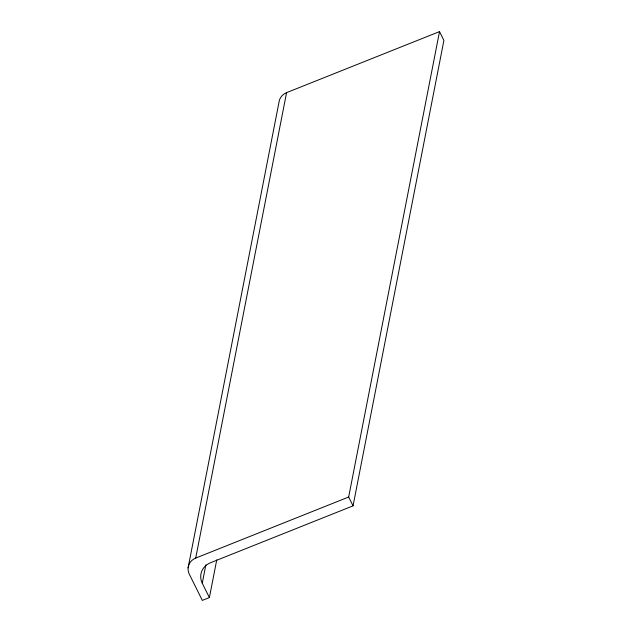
<?xml version="1.0" encoding="UTF-8"?>
<svg xmlns="http://www.w3.org/2000/svg" width="632" height="632" viewBox="0 0 632 632"><rect width="100%" height="100%" fill="white"/><g stroke="black" fill="none" stroke-linecap="round" stroke-linejoin="round"><path stroke-width="0.95" d="M188.099 567.86L278.949 102.439A13.304 12.206 11 0 1 286.572 92.651L439.517 31.6L443.901 40.432L353.051 505.853L210.464 562.764A16.945 15.547 11 0 0 202.264 583.225L209.39 597.58L202.319 600.4L189.284 574.133A13.304 12.206 11 0 1 195.715 558.072L286.572 92.651M202.264 583.225L205.858 564.842M209.39 597.58L216.76 559.841M353.051 505.853L348.667 497.021L439.517 31.6M195.715 558.072L348.667 497.021"/></g></svg>
